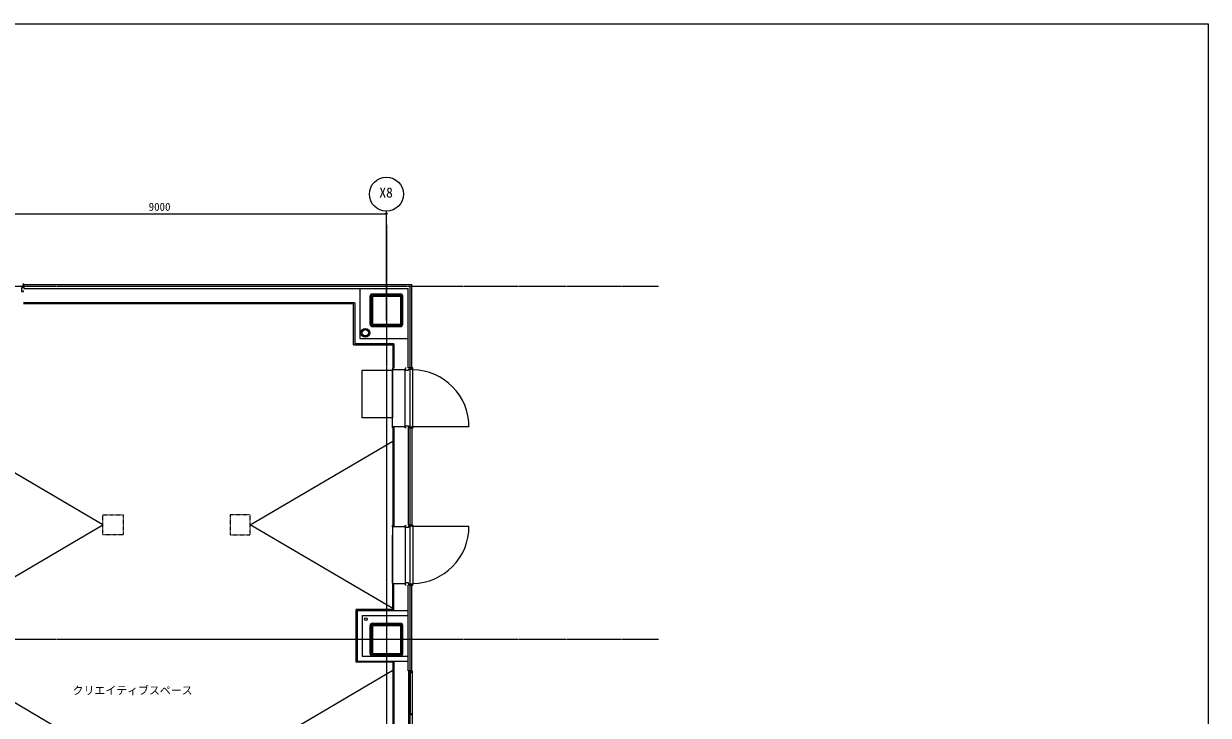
# Model space of a CAD drawing. Units: millimetres, scale not verified. Extents: x -789760 to 799551, y -2903458 to 2903435.
# Drawn here: x 19676 to 43182, y 25424 to 39134 of the extents above; entities that cross this region are included whole.
import ezdxf
from ezdxf.enums import TextEntityAlignment as Align

# ---------------------------------------------------------------- set-up
doc = ezdxf.new("R2010")
doc.units = ezdxf.units.MM
doc.header["$LTSCALE"] = 61
doc.header["$PDMODE"] = 32
doc.header["$PDSIZE"] = 30.5
doc.linetypes.add('USER4', pattern=[0.166656, 0.083312, -0.083344])
doc.linetypes.add('USER6', pattern=[2, 1.5, -0.111114, 0.277772, -0.111114])
for name, color, linetype, lineweight in [('0-0_0', 7, 'Continuous', 18), ('0-2_展示', 7, 'Continuous', 18), ('0-3_躯体', 7, 'Continuous', 18), ('0-6_通り芯1', 7, 'USER6', 18), ('0-7_図面枠', 7, 'Continuous', 18)]:
    doc.layers.add(name, color=color, linetype=linetype, lineweight=lineweight)
doc.layers.add('0-4_寸法', color=7, linetype='Continuous')
doc.layers.add('0-8_Defpoints', color=7, linetype='Continuous')
doc.styles.add('ＭＳ ゴシック', font='')
doc.styles.get('ＭＳ ゴシック').set_extended_font_data('MS Gothic')

# ---------------------------------------------------------------- blocks, each defined once
blk = doc.blocks.new('グループ-1')
at = {"layer": '0-0_0'}
for p, q in [((1145.44, 4341.25), (3970.44, 6001.75)), ((3970.44, 2680.75), (1145.44, 4341.25))]:
    blk.add_line(p, q, dxfattribs=at)
at = {"layer": '0-0_0', "linetype": 'USER4'}
blk.add_lwpolyline([(745.44, 4141.25), (1145.44, 4141.25), (1145.44, 4541.25), (745.44, 4541.25)], close=True, dxfattribs=at)
blk = doc.blocks.new('グループ-2-1')
at = {"layer": '0-0_0'}
for p, q in [((3970.44, 1451.75), (1145.44, -208.75)), ((1145.44, -208.75), (3970.44, -1869.25))]:
    blk.add_line(p, q, dxfattribs=at)
at = {"layer": '0-0_0', "linetype": 'USER4'}
blk.add_lwpolyline([(745.44, -8.75), (1145.44, -8.75), (1145.44, -408.75), (745.44, -408.75)], close=True, dxfattribs=at)
blk = doc.blocks.new('グループ-3-1')
at = {"layer": '0-0_0'}
for p, q in [((-1779.59, 4341.25), (-4604.59, 6001.75)), ((-4604.59, 2680.75), (-1779.58, 4341.25))]:
    blk.add_line(p, q, dxfattribs=at)
at = {"layer": '0-0_0', "linetype": 'USER4'}
blk.add_lwpolyline([(-1379.58, 4141.25), (-1779.58, 4141.25), (-1779.58, 4541.25), (-1379.58, 4541.25)], close=True, dxfattribs=at)
blk = doc.blocks.new('グループ-4-1')
at = {"layer": '0-0_0'}
for p, q in [((-4604.59, 1451.75), (-1779.58, -208.75)), ((-1779.59, -208.75), (-4604.59, -1869.25))]:
    blk.add_line(p, q, dxfattribs=at)
at = {"layer": '0-0_0', "linetype": 'USER4'}
blk.add_lwpolyline([(-1379.58, -8.75), (-1779.58, -8.75), (-1779.58, -408.75), (-1379.58, -408.75)], close=True, dxfattribs=at)
blk = doc.blocks.new('グループ-5-1')
at = {"layer": '0-0_0'}
for name in ['グループ-3-1', 'グループ-1', 'グループ-4-1', 'グループ-2-1']:
    blk.add_blockref(name, (0, 0), dxfattribs=at)
blk = doc.blocks.new('グループ-105-1')
at = {"layer": '0-0_0'}
for p, q in [((3520.44, 8318.25), (3520.44, 8874.25)), ((3545.44, 8874.25), (3545.44, 8318.25)), ((3567.44, 8921.25), (4123.44, 8921.25)), ((3567.44, 8896.25), (4123.44, 8896.25)), ((3567.44, 8864.25), (3567.44, 8328.22)), ((3577.44, 8874.25), (4113.44, 8874.25)), ((4123.44, 8864.25), (4123.44, 8328.25)), ((4145.44, 8874.25), (4145.44, 8318.25)), ((4170.44, 8318.25), (4170.44, 8874.25)), ((3567.44, 8296.25), (4123.44, 8296.25)), ((3567.44, 8296.25), (4123.44, 8296.25)), ((3567.44, 8271.25), (4123.44, 8271.25)), ((3577.44, 8318.25), (4113.44, 8318.25))]:
    blk.add_line(p, q, dxfattribs=at)
for centre, radius, start, end in [((3567.44, 8874.25), 47, 90, 180), ((3567.44, 8874.25), 22, 90, 180), ((3577.44, 8864.25), 10, 90, 180), ((4113.44, 8864.25), 10, 0, 90), ((4123.44, 8874.25), 47, 0, 90), ((4123.44, 8874.25), 22, 0, 90), ((3567.44, 8318.25), 47, 180, 270), ((3567.44, 8318.25), 22, 180, 270), ((3577.44, 8328.25), 10, 180, 270), ((4113.44, 8328.25), 10, 270, 0), ((4123.44, 8318.25), 22, 270, 0), ((4123.44, 8318.25), 47, 270, 0)]:
    blk.add_arc(centre, radius, start, end, dxfattribs=at)
blk = doc.blocks.new('グループ-109-1')
at = {"layer": '0-0_0'}
for p, q in [((3567.44, 2391.25), (4123.44, 2391.25)), ((3567.44, 2366.25), (4123.44, 2366.25)), ((3520.44, 1788.25), (3520.44, 2344.25)), ((3545.44, 2344.25), (3545.44, 1788.25)), ((3567.44, 2334.25), (3567.44, 1798.22)), ((3577.44, 2344.25), (4113.44, 2344.25)), ((4123.44, 2334.25), (4123.44, 1798.25)), ((4145.44, 2344.25), (4145.44, 1788.25)), ((4170.44, 1788.25), (4170.44, 2344.25)), ((3567.44, 1766.25), (4123.44, 1766.25)), ((3567.44, 1766.25), (4123.44, 1766.25)), ((3567.44, 1741.25), (4123.44, 1741.25)), ((3577.44, 1788.25), (4113.44, 1788.25))]:
    blk.add_line(p, q, dxfattribs=at)
for centre, radius, start, end in [((3567.44, 2344.25), 47, 90, 180), ((3567.44, 2344.25), 22, 90, 180), ((4123.44, 2344.25), 47, 0, 90), ((4123.44, 2344.25), 22, 0, 90), ((3577.44, 2334.25), 10, 90, 180), ((4113.44, 2334.25), 10, 0, 90), ((3567.44, 1788.25), 47, 180, 270), ((3567.44, 1788.25), 22, 180, 270), ((3577.44, 1798.25), 10, 180, 270), ((4113.44, 1798.25), 10, 270, 0), ((4123.44, 1788.25), 22, 270, 0), ((4123.44, 1788.25), 47, 270, 0)]:
    blk.add_arc(centre, radius, start, end, dxfattribs=at)
blk = doc.blocks.new('_Dot')
at = {"layer": '0-0_0'}
for p, q in [((-0.5, 0), (-1, 0)), ((0.25, 0), (-0.25, 0))]:
    blk.add_line(p, q, dxfattribs=at)
blk.add_circle((0, 0), 0.25, dxfattribs=at)
blk = doc.blocks.new('D117')
at = {"layer": '0-4_寸法'}
for p, q in [((29623.3, -20558.46), (29623.3, -18390)), ((29653.37, -18440), (38593.22, -18440)), ((38623.3, -20558.46), (38623.3, -18390))]:
    blk.add_line(p, q, dxfattribs=at)
at = {"layer": '0-8_Defpoints'}
for p in [(38623.3, -18440), (29623.3, -20658.46), (38623.3, -20658.46)]:
    blk.add_point(p, dxfattribs=at)
at = {"layer": '0-4_寸法', "xscale": 30.07568, "yscale": 30.07568, "rotation": 180}
blk.add_blockref('_Dot', (29623.3, -18440), dxfattribs=at)
at = {"layer": '0-4_寸法', "xscale": 30.07568, "yscale": 30.07568}
blk.add_blockref('_Dot', (38623.3, -18440), dxfattribs=at)
at = {"layer": '0-4_寸法', "style": 'ＭＳ ゴシック'}
blk.add_text('9000', height=158.8, dxfattribs=at).set_placement((33906.67, -18430), align=Align.BOTTOM_LEFT)

msp = doc.modelspace()

# ---------------------------------------------------------------- linework, layer by layer
at = {"layer": '0-3_躯体'}
for p, q in [((19679.38, 33961.45), (27380.88, 33961.45)), ((19679.38, 33961.45), (19679.38, 33886.45)), ((19679.38, 33886.45), (27305.88, 33886.45)), ((26345.82, 33886.45), (26345.82, 32890.95)), ((27305.88, 32308.95), (27305.88, 33886.45)), ((27343.38, 17411.48), (27343.38, 33923.95)), ((27380.88, 32308.95), (27380.88, 33961.45)), ((26245.38, 33603.95), (19673.38, 33603.95)), ((26223.38, 33581.95), (19673.38, 33581.95)), ((26223.38, 32768.95), (26223.38, 33581.95)), ((26245.38, 33603.95), (26245.38, 32790.95)), ((26223.38, 32768.95), (26998.38, 32768.95)), ((27020.38, 32790.95), (26245.38, 32790.95)), ((26345.82, 32890.95), (27305.88, 32890.95)), ((26998.38, 32768.95), (26998.38, 32302.95)), ((27020.38, 32790.95), (27020.38, 32302.95)), ((26991.38, 31149.95), (26991.38, 32277.95)), ((26993.38, 32268.95), (26993.38, 31318.95)), ((27245.88, 31149.95), (27245.88, 32277.95)), ((27380.88, 32308.95), (27305.88, 32308.95)), ((27395.88, 31124.95), (27395.88, 32302.95)), ((26993.38, 31318.95), (26393.38, 31318.95)), ((26998.38, 31124.95), (26998.38, 29185.55)), ((27020.38, 31124.95), (27020.38, 29185.55)), ((27380.88, 31138.95), (27305.88, 31138.95)), ((27305.88, 31138.95), (27305.88, 29191.55)), ((27380.88, 31118.95), (27305.88, 31118.95)), ((28511.91, 31143.95), (27380.88, 31143.95)), ((27380.88, 31138.95), (27380.88, 29191.55)), ((26991.38, 29160.55), (26991.38, 28032.55)), ((27245.88, 29160.55), (27245.88, 28032.55)), ((27380.88, 29191.55), (27305.88, 29191.55)), ((28511.91, 29166.55), (27380.88, 29166.55)), ((27395.88, 29185.55), (27395.88, 28007.55)), ((26993.38, 28041.55), (26993.38, 28991.55)), ((26998.38, 27523.95), (26998.38, 28007.55)), ((27020.38, 27501.95), (27020.38, 28007.55)), ((27305.88, 26303.95), (27305.88, 28001.55)), ((27380.88, 28001.55), (27305.88, 28001.55)), ((27380.88, 26303.95), (27380.88, 28001.55)), ((26998.38, 27523.95), (26273.38, 27523.95)), ((26273.38, 26473.95), (26273.38, 27523.95)), ((26295.38, 27501.95), (26295.38, 26495.95)), ((26295.38, 27501.95), (27305.88, 27501.95)), ((26395.38, 27401.95), (26395.38, 26595.95)), ((26395.38, 27401.95), (27305.88, 27401.95)), ((26395.38, 26595.95), (27305.88, 26595.95)), ((26998.38, 26473.95), (26273.38, 26473.95)), ((26295.38, 26495.95), (27305.88, 26495.95)), ((26998.38, 26473.95), (26998.38, 21883.95)), ((27020.38, 26495.95), (27020.38, 21883.95)), ((27380.88, 26303.95), (27305.88, 26303.95)), ((27350.88, 25461.45), (27350.88, 26273.95))]:
    msp.add_line(p, q, dxfattribs=at)
for points in [[(19679.38, 33938.45), (19679.38, 33976.45), (19673.38, 33976.45), (19673.38, 33964.45), (19658.38, 33964.45), (19658.38, 33895.45), (19633.38, 33895.45), (19633.38, 33826.45), (19671.8, 33826.45), (19673.38, 33826.45), (19673.38, 33846.45)], [(26393.38, 31318.95), (26393.38, 32268.95), (26993.38, 32268.95)], [(27025.38, 32302.95), (26991.38, 32302.95), (26991.38, 32277.95), (27245.88, 32277.95)], [(27265.88, 32302.95), (27245.88, 32302.95), (27245.88, 32301.37), (27245.88, 32262.95), (27314.88, 32262.95), (27314.88, 32287.95), (27383.88, 32287.95), (27383.88, 32302.95), (27395.88, 32302.95), (27395.88, 32308.95), (27357.88, 32308.95)], [(27025.38, 31124.95), (26991.38, 31124.95), (26991.38, 31149.95), (27245.88, 31149.95)], [(27265.88, 31124.95), (27245.88, 31124.95), (27245.88, 31126.53), (27245.88, 31164.95), (27314.88, 31164.95), (27314.88, 31139.95), (27383.88, 31139.95), (27383.88, 31124.95), (27395.88, 31124.95), (27395.88, 31118.95), (27357.88, 31118.95)], [(27245.88, 29160.55), (26991.38, 29160.55), (26991.38, 29185.55), (27025.38, 29185.55)], [(27357.88, 29191.55), (27395.88, 29191.55), (27395.88, 29185.55), (27383.88, 29185.55), (27383.88, 29170.55), (27314.88, 29170.55), (27314.88, 29145.55), (27245.88, 29145.55), (27245.88, 29183.97), (27245.88, 29185.55), (27265.88, 29185.55)], [(27245.88, 28032.55), (26991.38, 28032.55), (26991.38, 28007.55), (27025.38, 28007.55)], [(27357.88, 28001.55), (27395.88, 28001.55), (27395.88, 28007.55), (27383.88, 28007.55), (27383.88, 28022.55), (27314.88, 28022.55), (27314.88, 28047.55), (27245.88, 28047.55), (27245.88, 28009.13), (27245.88, 28007.55), (27265.88, 28007.55)]]:
    msp.add_lwpolyline(points, dxfattribs=at)
for points in [[(27315.88, 26303.95), (27385.88, 26303.95), (27385.88, 26273.95), (27315.88, 26273.95)], [(27315.88, 26273.95), (27385.88, 26273.95), (27385.88, 24573.95), (27315.88, 24573.95)], [(27315.88, 25461.45), (27385.88, 25461.45), (27385.88, 25431.45), (27315.88, 25431.45)]]:
    msp.add_lwpolyline(points, close=True, dxfattribs=at)
for centre, radius in [((26455.97, 33006.54), 87.5), ((26455.97, 33006.54), 62.5), ((26466.88, 27330.45), 25)]:
    msp.add_circle(centre, radius, dxfattribs=at)
for centre, start, end in [((27383.88, 31143.95), 359.54286, 89.54286), ((27383.88, 29166.55), 270.45714, 0.45714)]:
    msp.add_arc(centre, 1128.04, start, end, dxfattribs=at)
at = {"layer": '0-6_通り芯1'}
for p, q in [((26873.38, 35147.65), (26873.38, 14573.95)), ((32273.38, 33923.95), (13428.75, 33923.95)), ((32273.38, 26923.95), (13428.75, 26923.95))]:
    msp.add_line(p, q, dxfattribs=at)
at = {"layer": '0-6_通り芯1', "linetype": 'Continuous'}
msp.add_circle((26873.38, 35755.15), 337.5, dxfattribs=at)
at = {"layer": '0-7_図面枠'}
msp.add_lwpolyline([(3031.66, 39134.13), (43181.66, 39134.13), (43181.66, 12484.13), (3031.66, 12484.13)], close=True, dxfattribs=at)

# ---------------------------------------------------------------- block references
at = {"layer": '0-2_展示'}
msp.add_blockref('グループ-5-1', (23027.94, 24857.7), dxfattribs=at)
at = {"layer": '0-3_躯体'}
for name in ['グループ-105-1', 'グループ-109-1']:
    msp.add_blockref(name, (23027.94, 24857.7), dxfattribs=at)
at = {"layer": '0-4_寸法'}
msp.add_blockref('D117', (-11749.92, 53807.65), dxfattribs=at)

# ---------------------------------------------------------------- texts
at = {"layer": '0-2_展示', "style": 'ＭＳ ゴシック'}
msp.add_text('クリエイティブスペース', height=158.8, dxfattribs=at).set_placement((20645.63, 25789.81), align=Align.BOTTOM_LEFT)
at = {"layer": '0-6_通り芯1', "style": 'ＭＳ ゴシック'}
msp.add_text('X8', height=197.4, dxfattribs=at).set_placement((26732.94, 35628.76), align=Align.BOTTOM_LEFT)

doc.saveas('drawing.dxf')
